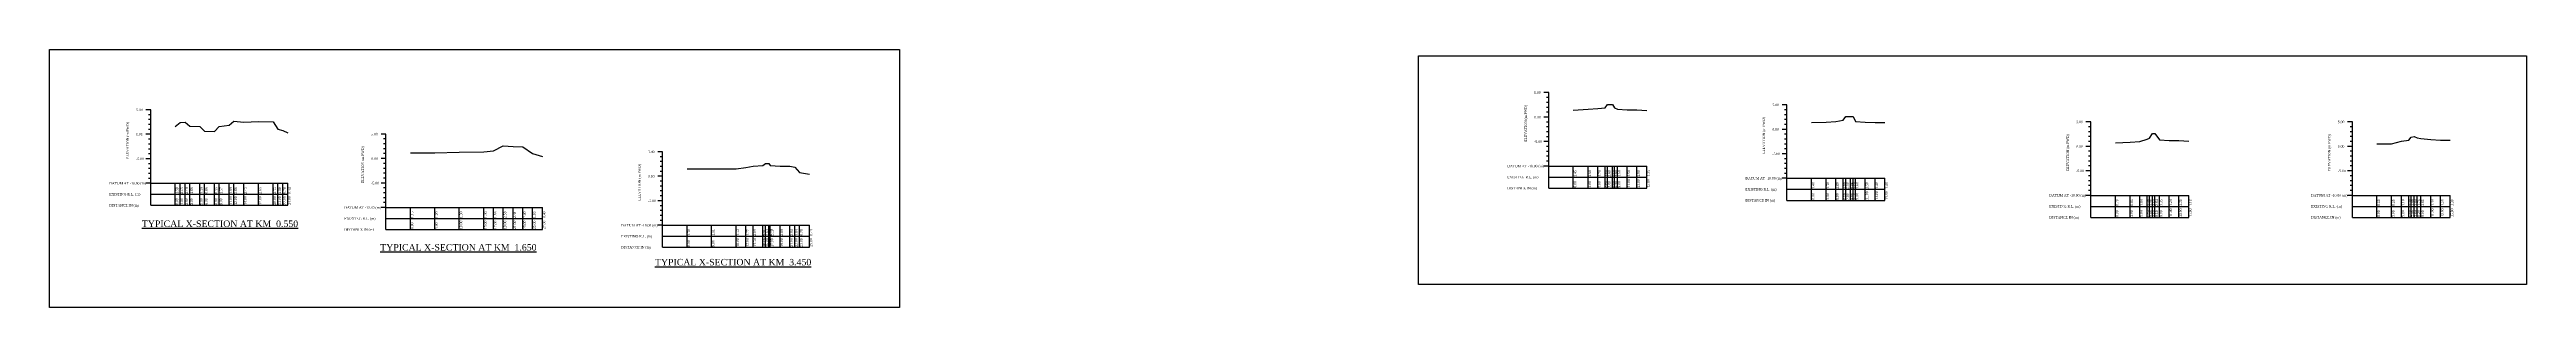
# Model space of a CAD drawing. Header units: metres. Extents: x -148477 to 168932, y -55673 to -2736.
# Drawn here: x -15039 to -14532, y -15298 to -15246 of the extents above; entities that cross this region are included whole.
import ezdxf

# ---------------------------------------------------------------- set-up
doc = ezdxf.new("R2010")
doc.units = ezdxf.units.M
doc.styles.add('liza', font='times.ttf', dxfattribs={"height": 2})
doc.styles.get("Standard").update_dxf_attribs({"font": 'times.ttf'})

msp = doc.modelspace()

# ---------------------------------------------------------------- linework, layer by layer
at = {"color": 6, "linetype": 'Continuous', "lineweight": -3, "ltscale": 0.5}
for p, q in [((-14732.304, -15254.5227), (-14733.304, -15254.5227)), ((-14732.304, -15255.5227), (-14732.804, -15255.5227)), ((-14732.304, -15256.5227), (-14732.804, -15256.5227)), ((-14732.304, -15274.0227), (-14732.304, -15254.5227)), ((-14683.6237, -15257.0208), (-14684.6237, -15257.0208)), ((-14683.6237, -15276.5208), (-14683.6237, -15257.0208)), ((-15018.1249, -15258.0334), (-15019.1249, -15258.0334)), ((-15018.1249, -15259.0334), (-15018.6249, -15259.0334)), ((-15018.1249, -15260.0334), (-15018.6249, -15260.0334)), ((-15018.1249, -15261.0334), (-15018.6249, -15261.0334)), ((-15018.1249, -15262.0334), (-15018.6249, -15262.0334)), ((-15018.1249, -15277.5334), (-15018.1249, -15258.0334)), ((-14732.304, -15259.5227), (-14733.304, -15259.5227)), ((-14732.304, -15257.5227), (-14732.804, -15257.5227)), ((-14732.304, -15258.5227), (-14732.804, -15258.5227)), ((-14732.304, -15260.5227), (-14732.804, -15260.5227)), ((-14732.304, -15261.5227), (-14732.804, -15261.5227)), ((-14732.304, -15262.5227), (-14732.804, -15262.5227)), ((-14683.6237, -15262.0208), (-14684.6237, -15262.0208)), ((-14683.6237, -15258.0208), (-14684.1237, -15258.0208)), ((-14683.6237, -15259.0208), (-14684.1237, -15259.0208)), ((-14683.6237, -15260.0208), (-14684.1237, -15260.0208)), ((-14683.6237, -15261.0208), (-14684.1237, -15261.0208)), ((-14621.4943, -15260.503), (-14622.4943, -15260.503)), ((-14621.4943, -15261.503), (-14621.9943, -15261.503)), ((-14621.4943, -15262.503), (-14621.9943, -15262.503)), ((-14621.4943, -15280.003), (-14621.4943, -15260.503)), ((-14568.0079, -15260.503), (-14569.0079, -15260.503)), ((-14568.0079, -15261.503), (-14568.5079, -15261.503)), ((-14568.0079, -15262.503), (-14568.5079, -15262.503)), ((-14568.0079, -15280.003), (-14568.0079, -15260.503)), ((-15018.1249, -15263.0334), (-15019.1249, -15263.0334)), ((-15018.1249, -15264.0334), (-15018.6249, -15264.0334)), ((-15018.1249, -15265.0334), (-15018.6249, -15265.0334)), ((-15018.1249, -15266.0334), (-15018.6249, -15266.0334)), ((-15018.1249, -15267.0334), (-15018.6249, -15267.0334)), ((-14970.0609, -15262.9865), (-14971.0609, -15262.9865)), ((-14970.0609, -15263.9865), (-14970.5609, -15263.9865)), ((-14970.0609, -15264.9865), (-14970.5609, -15264.9865)), ((-14970.0609, -15265.9865), (-14970.5609, -15265.9865)), ((-14970.0609, -15266.9865), (-14970.5609, -15266.9865)), ((-14970.0609, -15282.4865), (-14970.0609, -15262.9865)), ((-14913.483, -15266.6114), (-14914.483, -15266.6114)), ((-14913.483, -15286.1114), (-14913.483, -15266.6114)), ((-14732.304, -15264.5227), (-14733.304, -15264.5227)), ((-14732.304, -15263.5227), (-14732.804, -15263.5227)), ((-14732.304, -15265.5227), (-14732.804, -15265.5227)), ((-14732.304, -15266.5227), (-14732.804, -15266.5227)), ((-14732.304, -15267.5227), (-14732.804, -15267.5227)), ((-14683.6237, -15267.0208), (-14684.6237, -15267.0208)), ((-14683.6237, -15263.0208), (-14684.1237, -15263.0208)), ((-14683.6237, -15264.0208), (-14684.1237, -15264.0208)), ((-14683.6237, -15265.0208), (-14684.1237, -15265.0208)), ((-14683.6237, -15266.0208), (-14684.1237, -15266.0208)), ((-14621.4943, -15265.503), (-14622.4943, -15265.503)), ((-14621.4943, -15263.503), (-14621.9943, -15263.503)), ((-14621.4943, -15264.503), (-14621.9943, -15264.503)), ((-14621.4943, -15266.503), (-14621.9943, -15266.503)), ((-14621.4943, -15267.503), (-14621.9943, -15267.503)), ((-14568.0079, -15265.503), (-14569.0079, -15265.503)), ((-14568.0079, -15263.503), (-14568.5079, -15263.503)), ((-14568.0079, -15264.503), (-14568.5079, -15264.503)), ((-14568.0079, -15266.503), (-14568.5079, -15266.503)), ((-14568.0079, -15267.503), (-14568.5079, -15267.503)), ((-15018.1249, -15268.0334), (-15019.1249, -15268.0334)), ((-15018.1249, -15269.0334), (-15018.6249, -15269.0334)), ((-15018.1249, -15270.0334), (-15018.6249, -15270.0334)), ((-15018.1249, -15271.0334), (-15018.6249, -15271.0334)), ((-15018.1249, -15272.0334), (-15018.6249, -15272.0334)), ((-14970.0609, -15267.9865), (-14971.0609, -15267.9865)), ((-14970.0609, -15268.9865), (-14970.5609, -15268.9865)), ((-14970.0609, -15269.9865), (-14970.5609, -15269.9865)), ((-14970.0609, -15270.9865), (-14970.5609, -15270.9865)), ((-14970.0609, -15271.9865), (-14970.5609, -15271.9865)), ((-14913.483, -15271.6114), (-14914.483, -15271.6114)), ((-14913.483, -15267.6114), (-14913.983, -15267.6114)), ((-14913.483, -15268.6114), (-14913.983, -15268.6114)), ((-14913.483, -15269.6114), (-14913.983, -15269.6114)), ((-14913.483, -15270.6114), (-14913.983, -15270.6114)), ((-14913.483, -15272.6114), (-14913.983, -15272.6114)), ((-14732.304, -15269.5227), (-14733.304, -15269.5227)), ((-14732.304, -15268.5227), (-14732.804, -15268.5227)), ((-14732.304, -15269.5227), (-14712.304, -15269.5227)), ((-14732.304, -15271.7727), (-14712.304, -15271.7727)), ((-14727.304, -15274.0227), (-14727.304, -15269.5227)), ((-14724.304, -15274.0227), (-14724.304, -15269.5227)), ((-14722.304, -15274.0227), (-14722.304, -15269.5227)), ((-14720.804, -15274.0227), (-14720.804, -15269.5227)), ((-14720.304, -15274.0227), (-14720.304, -15269.5227)), ((-14719.304, -15274.0227), (-14719.304, -15269.5227)), ((-14718.904, -15274.0227), (-14718.904, -15269.5227)), ((-14718.304, -15274.0227), (-14718.304, -15269.5227)), ((-14716.304, -15274.0227), (-14716.304, -15269.5227)), ((-14714.304, -15274.0227), (-14714.304, -15269.5227)), ((-14712.304, -15274.0227), (-14712.304, -15269.5227)), ((-14683.6237, -15272.0208), (-14684.6237, -15272.0208)), ((-14683.6237, -15268.0208), (-14684.1237, -15268.0208)), ((-14683.6237, -15269.0208), (-14684.1237, -15269.0208)), ((-14683.6237, -15270.0208), (-14684.1237, -15270.0208)), ((-14683.6237, -15271.0208), (-14684.1237, -15271.0208)), ((-14683.6237, -15272.0208), (-14663.6237, -15272.0208)), ((-14678.6237, -15276.5208), (-14678.6237, -15272.0208)), ((-14675.6237, -15276.5208), (-14675.6237, -15272.0208)), ((-14673.6237, -15276.5208), (-14673.6237, -15272.0208)), ((-14672.1237, -15276.5208), (-14672.1237, -15272.0208)), ((-14671.6237, -15276.5208), (-14671.6237, -15272.0208)), ((-14670.6237, -15276.5208), (-14670.6237, -15272.0208)), ((-14670.1237, -15276.5208), (-14670.1237, -15272.0208)), ((-14669.6237, -15276.5208), (-14669.6237, -15272.0208)), ((-14667.6237, -15276.5208), (-14667.6237, -15272.0208)), ((-14665.6237, -15276.5208), (-14665.6237, -15272.0208)), ((-14663.6237, -15276.5208), (-14663.6237, -15272.0208)), ((-14621.4943, -15270.503), (-14622.4943, -15270.503)), ((-14621.4943, -15268.503), (-14621.9943, -15268.503)), ((-14621.4943, -15269.503), (-14621.9943, -15269.503)), ((-14621.4943, -15271.503), (-14621.9943, -15271.503)), ((-14621.4943, -15272.503), (-14621.9943, -15272.503)), ((-14568.0079, -15270.503), (-14569.0079, -15270.503)), ((-14568.0079, -15268.503), (-14568.5079, -15268.503)), ((-14568.0079, -15269.503), (-14568.5079, -15269.503)), ((-14568.0079, -15271.503), (-14568.5079, -15271.503)), ((-14568.0079, -15272.503), (-14568.5079, -15272.503)), ((-15018.1249, -15273.0334), (-15019.1249, -15273.0334)), ((-15018.1249, -15273.0334), (-14990.1249, -15273.0334)), ((-15018.1249, -15275.2834), (-14990.1249, -15275.2834)), ((-15018.1249, -15277.5334), (-14990.1249, -15277.5334)), ((-15013.1249, -15277.5334), (-15013.1249, -15273.0334)), ((-15012.1249, -15277.5334), (-15012.1249, -15273.0334)), ((-15011.1249, -15277.5334), (-15011.1249, -15273.0334)), ((-15010.1249, -15277.5334), (-15010.1249, -15273.0334)), ((-15008.1249, -15277.5334), (-15008.1249, -15273.0334)), ((-15007.1249, -15277.5334), (-15007.1249, -15273.0334)), ((-15005.1249, -15277.5334), (-15005.1249, -15273.0334)), ((-15004.1249, -15277.5334), (-15004.1249, -15273.0334)), ((-15002.1249, -15277.5334), (-15002.1249, -15273.0334)), ((-15001.1249, -15277.5334), (-15001.1249, -15273.0334)), ((-14999.1249, -15277.5334), (-14999.1249, -15273.0334)), ((-14996.1249, -15277.5334), (-14996.1249, -15273.0334)), ((-14993.1249, -15277.5334), (-14993.1249, -15273.0334)), ((-14992.1249, -15277.5334), (-14992.1249, -15273.0334)), ((-14991.1249, -15277.5334), (-14991.1249, -15273.0334)), ((-14990.1249, -15277.5334), (-14990.1249, -15273.0334)), ((-14970.0609, -15272.9865), (-14971.0609, -15272.9865)), ((-14970.0609, -15273.9865), (-14970.5609, -15273.9865)), ((-14970.0609, -15274.9865), (-14970.5609, -15274.9865)), ((-14970.0609, -15275.9865), (-14970.5609, -15275.9865)), ((-14970.0609, -15276.9865), (-14970.5609, -15276.9865)), ((-14913.483, -15276.6114), (-14914.483, -15276.6114)), ((-14913.483, -15273.6114), (-14913.983, -15273.6114)), ((-14913.483, -15274.6114), (-14913.983, -15274.6114)), ((-14913.483, -15275.6114), (-14913.983, -15275.6114)), ((-14913.483, -15277.6114), (-14913.983, -15277.6114)), ((-14732.304, -15274.0227), (-14712.304, -15274.0227)), ((-14683.6237, -15274.2708), (-14663.6237, -15274.2708)), ((-14683.6237, -15276.5208), (-14663.6237, -15276.5208)), ((-14621.4943, -15275.503), (-14622.4943, -15275.503)), ((-14621.4943, -15273.503), (-14621.9943, -15273.503)), ((-14621.4943, -15274.503), (-14621.9943, -15274.503)), ((-14621.4943, -15275.503), (-14601.4943, -15275.503)), ((-14616.4943, -15280.003), (-14616.4943, -15275.503)), ((-14613.4943, -15280.003), (-14613.4943, -15275.503)), ((-14611.4943, -15280.003), (-14611.4943, -15275.503)), ((-14609.9943, -15280.003), (-14609.9943, -15275.503)), ((-14609.4943, -15280.003), (-14609.4943, -15275.503)), ((-14608.8943, -15280.003), (-14608.8943, -15275.503)), ((-14608.3943, -15280.003), (-14608.3943, -15275.503)), ((-14607.4943, -15280.003), (-14607.4943, -15275.503)), ((-14605.4943, -15280.003), (-14605.4943, -15275.503)), ((-14603.4943, -15280.003), (-14603.4943, -15275.503)), ((-14601.4943, -15280.003), (-14601.4943, -15275.503)), ((-14568.0079, -15275.503), (-14569.0079, -15275.503)), ((-14568.0079, -15273.503), (-14568.5079, -15273.503)), ((-14568.0079, -15274.503), (-14568.5079, -15274.503)), ((-14568.0079, -15275.503), (-14548.0079, -15275.503)), ((-14563.0079, -15280.003), (-14563.0079, -15275.503)), ((-14560.0079, -15280.003), (-14560.0079, -15275.503)), ((-14558.0079, -15280.003), (-14558.0079, -15275.503)), ((-14556.5079, -15280.003), (-14556.5079, -15275.503)), ((-14556.0079, -15280.003), (-14556.0079, -15275.503)), ((-14555.4079, -15280.003), (-14555.4079, -15275.503)), ((-14554.8079, -15280.003), (-14554.8079, -15275.503)), ((-14554.0079, -15280.003), (-14554.0079, -15275.503)), ((-14552.0079, -15280.003), (-14552.0079, -15275.503)), ((-14550.0079, -15280.003), (-14550.0079, -15275.503)), ((-14548.0079, -15280.003), (-14548.0079, -15275.503)), ((-14970.0609, -15277.9865), (-14971.0609, -15277.9865)), ((-14970.0609, -15277.9865), (-14938.0609, -15277.9865)), ((-14970.0609, -15280.2365), (-14938.0609, -15280.2365)), ((-14970.0609, -15282.4865), (-14938.0609, -15282.4865)), ((-14965.0609, -15282.4865), (-14965.0609, -15277.9865)), ((-14960.0609, -15282.4865), (-14960.0609, -15277.9865)), ((-14955.0609, -15282.4865), (-14955.0609, -15277.9865)), ((-14950.0609, -15282.4865), (-14950.0609, -15277.9865)), ((-14948.0609, -15282.4865), (-14948.0609, -15277.9865)), ((-14946.0609, -15282.4865), (-14946.0609, -15277.9865)), ((-14944.0609, -15282.4865), (-14944.0609, -15277.9865)), ((-14942.0609, -15282.4865), (-14942.0609, -15277.9865)), ((-14940.0609, -15282.4865), (-14940.0609, -15277.9865)), ((-14938.0609, -15282.4865), (-14938.0609, -15277.9865)), ((-14913.483, -15281.6114), (-14914.483, -15281.6114)), ((-14913.483, -15278.6114), (-14913.983, -15278.6114)), ((-14913.483, -15279.6114), (-14913.983, -15279.6114)), ((-14913.483, -15280.6114), (-14913.983, -15280.6114)), ((-14913.483, -15281.6114), (-14883.483, -15281.6114)), ((-14908.483, -15286.1114), (-14908.483, -15281.6114)), ((-14903.483, -15286.1114), (-14903.483, -15281.6114)), ((-14898.483, -15286.1114), (-14898.483, -15281.6114)), ((-14896.483, -15286.1114), (-14896.483, -15281.6114)), ((-14894.983, -15286.1114), (-14894.983, -15281.6114)), ((-14892.983, -15286.1114), (-14892.983, -15281.6114)), ((-14892.483, -15286.1114), (-14892.483, -15281.6114)), ((-14891.783, -15286.1114), (-14891.783, -15281.6114)), ((-14891.483, -15286.1114), (-14891.483, -15281.6114)), ((-14889.483, -15286.1114), (-14889.483, -15281.6114)), ((-14887.483, -15286.1114), (-14887.483, -15281.6114)), ((-14886.483, -15286.1114), (-14886.483, -15281.6114)), ((-14885.483, -15286.1114), (-14885.483, -15281.6114)), ((-14883.483, -15286.1114), (-14883.483, -15281.6114)), ((-14621.4943, -15277.753), (-14601.4943, -15277.753)), ((-14621.4943, -15280.003), (-14601.4943, -15280.003)), ((-14568.0079, -15277.753), (-14548.0079, -15277.753)), ((-14568.0079, -15280.003), (-14548.0079, -15280.003)), ((-14913.483, -15283.8614), (-14883.483, -15283.8614)), ((-14913.483, -15286.1114), (-14883.483, -15286.1114))]:
    msp.add_line(p, q, dxfattribs=at)
for points in [[(-15038.8313, -15245.7239), (-14865.0968, -15245.7239), (-14865.0968, -15298.395), (-15038.8313, -15298.395)], [(-14758.9908, -15246.9799), (-14532.4436, -15246.9799), (-14532.4436, -15293.6796), (-14758.9908, -15293.6796)]]:
    msp.add_lwpolyline(points, close=True, dxfattribs=at)
for points in [[(-14727.304, -15258.0727), (-14724.304, -15257.9227), (-14722.304, -15257.7427), (-14720.804, -15257.6227), (-14720.304, -15256.9227), (-14719.304, -15256.9227), (-14718.904, -15257.6227), (-14718.304, -15257.9227), (-14716.304, -15258.0227), (-14714.304, -15258.0227), (-14712.304, -15258.1727)], [(-15013.1249, -15261.4484), (-15012.1249, -15260.5884), (-15011.1249, -15260.5484), (-15010.1249, -15261.3784), (-15008.1249, -15261.4384), (-15007.1249, -15262.3784), (-15005.1249, -15262.4784), (-15004.1249, -15261.4684), (-15002.1249, -15261.1384), (-15001.1249, -15260.3784), (-14999.1249, -15260.5784), (-14996.1249, -15260.3834), (-14993.1249, -15260.4784), (-14992.1249, -15261.9484), (-14991.1249, -15262.2484), (-14990.1249, -15262.6984)], [(-14678.6237, -15260.6208), (-14675.6237, -15260.5208), (-14673.6237, -15260.4208), (-14672.1237, -15260.1208), (-14671.6237, -15259.4208), (-14670.6237, -15259.3708), (-14670.1237, -15259.4208), (-14669.6237, -15260.4208), (-14667.6237, -15260.5208), (-14665.6237, -15260.6208), (-14663.6237, -15260.6208)], [(-14965.0609, -15266.8345), (-14960.0609, -15266.7845), (-14955.0609, -15266.6845), (-14950.0609, -15266.6245), (-14948.0609, -15266.4345), (-14946.0609, -15265.4045), (-14944.0609, -15265.5445), (-14942.0609, -15265.5845), (-14940.0609, -15266.9345), (-14938.0609, -15267.5845)], [(-14616.4943, -15264.803), (-14613.4943, -15264.653), (-14611.4943, -15264.503), (-14609.9943, -15264.013), (-14609.4943, -15263.803), (-14608.8943, -15262.883), (-14608.3943, -15262.863), (-14607.4943, -15264.153), (-14605.4943, -15264.303), (-14603.4943, -15264.303), (-14601.4943, -15264.403)], [(-14563.0079, -15265.003), (-14560.0079, -15264.953), (-14558.0079, -15264.403), (-14556.5079, -15264.203), (-14556.0079, -15263.603), (-14555.4079, -15263.503), (-14554.8079, -15263.743), (-14554.0079, -15263.903), (-14552.0079, -15264.103), (-14550.0079, -15264.203), (-14548.0079, -15264.203)], [(-14908.483, -15270.1114), (-14903.483, -15270.1014), (-14898.483, -15270.0814), (-14896.483, -15269.8414), (-14894.983, -15269.5214), (-14892.983, -15269.4014), (-14892.483, -15268.9814), (-14891.783, -15268.9814), (-14891.483, -15269.4214), (-14889.483, -15269.5214), (-14887.483, -15269.5714), (-14886.483, -15269.7714), (-14885.483, -15270.8314), (-14883.483, -15271.1714)]]:
    msp.add_lwpolyline(points, dxfattribs=at)

# ---------------------------------------------------------------- texts
at = {"color": 6, "linetype": 'Continuous', "lineweight": -3, "ltscale": 0.5, "char_height": 0.5, "attachment_point": 1, "rotation": 90, "style": 'liza'}
for s, insert, width in [('ELEVATION (m PWD)', (-14737.304, -15264.5227), 10), ('ELEVATION (m PWD)', (-15023.1249, -15268.0334), 10), ('ELEVATION (m PWD)', (-14688.6237, -15267.0208), 10), ('ELEVATION (m PWD)', (-14975.0609, -15272.9865), 10), ('ELEVATION (m PWD)', (-14626.4943, -15270.503), 10), ('ELEVATION (m PWD)', (-14573.0079, -15270.503), 10), ('ELEVATION (m PWD)', (-14918.483, -15276.6114), 10), ('0.00', (-14727.204, -15273.9227), 2.15), ('1.45', (-14727.204, -15271.6727), 2.15), ('1.60', (-14724.204, -15271.6727), 2.15), ('3.00', (-14724.204, -15273.9227), 2.15), ('1.78', (-14722.204, -15271.6727), 2.15), ('5.00', (-14722.204, -15273.9227), 2.15), ('1.90', (-14720.704, -15271.6727), 2.15), ('6.50', (-14720.704, -15273.9227), 2.15), ('2.60', (-14720.204, -15271.6727), 2.15), ('7.00', (-14720.204, -15273.9227), 2.15), ('2.60', (-14719.204, -15271.6727), 2.15), ('8.00', (-14719.204, -15273.9227), 2.15), ('1.90', (-14718.804, -15271.6727), 2.15), ('8.40', (-14718.804, -15273.9227), 2.15), ('1.60', (-14718.204, -15271.6727), 2.15), ('9.00', (-14718.204, -15273.9227), 2.15), ('1.50', (-14716.204, -15271.6727), 2.15), ('11.00', (-14716.204, -15273.9227), 2.15), ('1.50', (-14714.204, -15271.6727), 2.15), ('13.00', (-14714.204, -15273.9227), 2.15), ('15.00', (-14712.204, -15273.9227), 2.15), ('1.35', (-14712.204, -15271.6727), 2.15), ('0.00', (-15013.0249, -15277.4334), 2.15), ('1.59', (-15013.0249, -15275.1834), 2.15), ('1.00', (-15012.0249, -15277.4334), 2.15), ('2.45', (-15012.0249, -15275.1834), 2.15), ('2.00', (-15011.0249, -15277.4334), 2.15), ('2.49', (-15011.0249, -15275.1834), 2.15), ('3.00', (-15010.0249, -15277.4334), 2.15), ('1.66', (-15010.0249, -15275.1834), 2.15), ('5.00', (-15008.0249, -15277.4334), 2.15), ('1.59', (-15008.0249, -15275.1834), 2.15), ('0.66', (-15007.0249, -15275.1834), 2.15), ('6.00', (-15007.0249, -15277.4334), 2.15), ('0.55', (-15005.0249, -15275.1834), 2.15), ('8.00', (-15005.0249, -15277.4334), 2.15), ('9.00', (-15004.0249, -15277.4334), 2.15), ('1.57', (-15004.0249, -15275.1834), 2.15), ('1.89', (-15002.0249, -15275.1834), 2.15), ('11.00', (-15002.0249, -15277.4334), 2.15), ('12.00', (-15001.0249, -15277.4334), 2.15), ('2.66', (-15001.0249, -15275.1834), 2.15), ('14.00', (-14999.0249, -15277.4334), 2.15), ('2.45', (-14999.0249, -15275.1834), 2.15), ('17.00', (-14996.0249, -15277.4334), 2.15), ('2.65', (-14996.0249, -15275.1834), 2.15), ('20.00', (-14993.0249, -15277.4334), 2.15), ('2.55', (-14993.0249, -15275.1834), 2.15), ('1.09', (-14992.0249, -15275.1834), 2.15), ('21.00', (-14992.0249, -15277.4334), 2.15), ('0.78', (-14991.0249, -15275.1834), 2.15), ('22.00', (-14991.0249, -15277.4334), 2.15), ('0.34', (-14990.0249, -15275.1834), 2.15), ('23.00', (-14990.0249, -15277.4334), 2.15), ('1.40', (-14678.5237, -15274.1708), 2.15), ('0.00', (-14678.5237, -15276.4208), 2.15), ('1.50', (-14675.5237, -15274.1708), 2.15), ('3.00', (-14675.5237, -15276.4208), 2.15), ('1.60', (-14673.5237, -15274.1708), 2.15), ('5.00', (-14673.5237, -15276.4208), 2.15), ('1.90', (-14672.0237, -15274.1708), 2.15), ('6.50', (-14672.0237, -15276.4208), 2.15), ('2.60', (-14671.5237, -15274.1708), 2.15), ('7.00', (-14671.5237, -15276.4208), 2.15), ('8.00', (-14670.5237, -15276.4208), 2.15), ('2.65', (-14670.5237, -15274.1708), 2.15), ('2.60', (-14670.0237, -15274.1708), 2.15), ('8.50', (-14670.0237, -15276.4208), 2.15), ('1.60', (-14669.5237, -15274.1708), 2.15), ('9.00', (-14669.5237, -15276.4208), 2.15), ('1.50', (-14667.5237, -15274.1708), 2.15), ('11.00', (-14667.5237, -15276.4208), 2.15), ('1.40', (-14665.5237, -15274.1708), 2.15), ('13.00', (-14665.5237, -15276.4208), 2.15), ('1.40', (-14663.5237, -15274.1708), 2.15), ('15.00', (-14663.5237, -15276.4208), 2.15), ('0.70', (-14616.3943, -15277.653), 2.15), ('0.85', (-14613.3943, -15277.653), 2.15), ('1.00', (-14611.3943, -15277.653), 2.15), ('1.49', (-14609.8943, -15277.653), 2.15), ('1.70', (-14609.3943, -15277.653), 2.15), ('2.62', (-14608.7943, -15277.653), 2.15), ('2.64', (-14608.2943, -15277.653), 2.15), ('1.35', (-14607.3943, -15277.653), 2.15), ('1.20', (-14605.3943, -15277.653), 2.15), ('1.20', (-14603.3943, -15277.653), 2.15), ('1.10', (-14601.3943, -15277.653), 2.15), ('0.50', (-14562.9079, -15277.653), 2.15), ('0.55', (-14559.9079, -15277.653), 2.15), ('1.10', (-14557.9079, -15277.653), 2.15), ('1.30', (-14556.4079, -15277.653), 2.15), ('1.90', (-14555.9079, -15277.653), 2.15), ('2.00', (-14555.3079, -15277.653), 2.15), ('1.76', (-14554.7079, -15277.653), 2.15), ('1.60', (-14553.9079, -15277.653), 2.15), ('1.40', (-14551.9079, -15277.653), 2.15), ('1.30', (-14549.9079, -15277.653), 2.15), ('1.30', (-14547.9079, -15277.653), 2.15), ('0.00', (-14964.9609, -15282.3865), 2.15), ('1.15', (-14964.9609, -15280.1365), 2.15), ('1.20', (-14959.9609, -15280.1365), 2.15), ('5.00', (-14959.9609, -15282.3865), 2.15), ('1.30', (-14954.9609, -15280.1365), 2.15), ('10.00', (-14954.9609, -15282.3865), 2.15), ('15.00', (-14949.9609, -15282.3865), 2.15), ('1.36', (-14949.9609, -15280.1365), 2.15), ('17.00', (-14947.9609, -15282.3865), 2.15), ('1.55', (-14947.9609, -15280.1365), 2.15), ('2.58', (-14945.9609, -15280.1365), 2.15), ('19.00', (-14945.9609, -15282.3865), 2.15), ('21.00', (-14943.9609, -15282.3865), 2.15), ('2.44', (-14943.9609, -15280.1365), 2.15), ('2.40', (-14941.9609, -15280.1365), 2.15), ('23.00', (-14941.9609, -15282.3865), 2.15), ('1.05', (-14939.9609, -15280.1365), 2.15), ('25.00', (-14939.9609, -15282.3865), 2.15), ('0.40', (-14937.9609, -15280.1365), 2.15), ('27.00', (-14937.9609, -15282.3865), 2.15), ('1.50', (-14908.383, -15283.7614), 2.15), ('1.51', (-14903.383, -15283.7614), 2.15), ('1.53', (-14898.383, -15283.7614), 2.15), ('1.77', (-14896.383, -15283.7614), 2.15), ('2.09', (-14894.883, -15283.7614), 2.15), ('2.21', (-14892.883, -15283.7614), 2.15), ('2.63', (-14892.383, -15283.7614), 2.15), ('2.63', (-14891.683, -15283.7614), 2.15), ('2.19', (-14891.383, -15283.7614), 2.15), ('2.09', (-14889.383, -15283.7614), 2.15), ('2.04', (-14887.383, -15283.7614), 2.15), ('1.84', (-14886.383, -15283.7614), 2.15), ('0.78', (-14885.383, -15283.7614), 2.15), ('0.44', (-14883.383, -15283.7614), 2.15), ('0.00', (-14616.3943, -15279.903), 2.15), ('3.00', (-14613.3943, -15279.903), 2.15), ('5.00', (-14611.3943, -15279.903), 2.15), ('6.50', (-14609.8943, -15279.903), 2.15), ('7.00', (-14609.3943, -15279.903), 2.15), ('7.60', (-14608.7943, -15279.903), 2.15), ('8.10', (-14608.2943, -15279.903), 2.15), ('9.00', (-14607.3943, -15279.903), 2.15), ('11.00', (-14605.3943, -15279.903), 2.15), ('13.00', (-14603.3943, -15279.903), 2.15), ('15.00', (-14601.3943, -15279.903), 2.15), ('0.00', (-14562.9079, -15279.903), 2.15), ('3.00', (-14559.9079, -15279.903), 2.15), ('5.00', (-14557.9079, -15279.903), 2.15), ('6.50', (-14556.4079, -15279.903), 2.15), ('7.00', (-14555.9079, -15279.903), 2.15), ('7.60', (-14555.3079, -15279.903), 2.15), ('8.20', (-14554.7079, -15279.903), 2.15), ('9.00', (-14553.9079, -15279.903), 2.15), ('11.00', (-14551.9079, -15279.903), 2.15), ('13.00', (-14549.9079, -15279.903), 2.15), ('15.00', (-14547.9079, -15279.903), 2.15), ('0.00', (-14908.383, -15286.0114), 2.15), ('5.00', (-14903.383, -15286.0114), 2.15), ('10.00', (-14898.383, -15286.0114), 2.15), ('12.00', (-14896.383, -15286.0114), 2.15), ('13.50', (-14894.883, -15286.0114), 2.15), ('15.50', (-14892.883, -15286.0114), 2.15), ('16.00', (-14892.383, -15286.0114), 2.15), ('16.70', (-14891.683, -15286.0114), 2.15), ('17.00', (-14891.383, -15286.0114), 2.15), ('19.00', (-14889.383, -15286.0114), 2.15), ('21.00', (-14887.383, -15286.0114), 2.15), ('22.00', (-14886.383, -15286.0114), 2.15), ('23.00', (-14885.383, -15286.0114), 2.15), ('25.00', (-14883.383, -15286.0114), 2.15)]:
    msp.add_mtext(s, dxfattribs=dict(at, insert=insert, width=width))
at = {"color": 6, "linetype": 'Continuous', "lineweight": -3, "ltscale": 0.5, "char_height": 0.5, "attachment_point": 1, "style": 'liza'}
for s, insert, width in [('5.00', (-14735.304, -15254.2727), 2), ('5.00', (-14686.6237, -15256.7708), 2), ('5.00', (-15021.1249, -15257.7834), 2), ('0.00', (-14735.304, -15259.2727), 2), ('0.00', (-14686.6237, -15261.7708), 2), ('5.00', (-14624.4943, -15260.253), 2), ('5.00', (-14571.0079, -15260.253), 2), ('0.00', (-15021.1249, -15262.7834), 2), ('5.00', (-14973.0609, -15262.7365), 2), ('5.00', (-14916.483, -15266.3614), 2), ('-5.00', (-14735.304, -15264.2727), 2), ('-5.00', (-14686.6237, -15266.7708), 2), ('0.00', (-14624.4943, -15265.253), 2), ('0.00', (-14571.0079, -15265.253), 2), ('-5.00', (-15021.1249, -15267.7834), 2), ('0.00', (-14973.0609, -15267.7365), 2), ('0.00', (-14916.483, -15271.3614), 2), ('DATUM AT -10.00 (m)', (-14740.804, -15269.2727), 7.5), ('EXISTING R.L. (m)', (-14740.804, -15271.5227), 7.5), ('DATUM AT -10.00 (m)', (-14692.1237, -15271.7708), 7.5), ('-5.00', (-14624.4943, -15270.253), 2), ('-5.00', (-14571.0079, -15270.253), 2), ('DATUM AT -10.00 (m)', (-15026.6249, -15272.7834), 7.5), ('EXISTING R.L. (m)', (-15026.6249, -15275.0334), 7.5), ('DISTANCE IN (m)', (-15026.6249, -15277.2834), 7.5), ('DATUM AT -10.00 (m)', (-14978.5609, -15277.7365), 7.5), ('-5.00', (-14973.0609, -15272.7365), 2), ('-5.00', (-14916.483, -15276.3614), 2), ('DISTANCE IN (m)', (-14740.804, -15273.7727), 7.5), ('EXISTING R.L. (m)', (-14692.1237, -15274.0208), 7.5), ('DISTANCE IN (m)', (-14692.1237, -15276.2708), 7.5), ('DATUM AT -10.00 (m)', (-14629.9943, -15275.253), 7.5), ('EXISTING R.L. (m)', (-14629.9943, -15277.503), 7.5), ('DATUM AT -10.00 (m)', (-14576.5079, -15275.253), 7.5), ('EXISTING R.L. (m)', (-14576.5079, -15277.503), 7.5), ('EXISTING R.L. (m)', (-14978.5609, -15279.9865), 7.5), ('DISTANCE IN (m)', (-14978.5609, -15282.2365), 7.5), ('DATUM AT -10.00 (m)', (-14921.983, -15281.3614), 7.5), ('DISTANCE IN (m)', (-14629.9943, -15279.753), 7.5), ('DISTANCE IN (m)', (-14576.5079, -15279.753), 7.5), ('EXISTING R.L. (m)', (-14921.983, -15283.6114), 7.5), ('DISTANCE IN (m)', (-14921.983, -15285.8614), 7.5)]:
    msp.add_mtext(s, dxfattribs=dict(at, insert=insert, width=width))
at = {"color": 0, "linetype": 'ByBlock', "lineweight": 30, "char_height": 1.326841, "width": 81.781813, "attachment_point": 1}
for s, insert in [('{\\LTYPICAL X-SECTION AT KM  0.550}', (-15019.9613, -15280.6309)), ('{\\LTYPICAL X-SECTION AT KM  1.650}', (-14971.2186, -15285.4589)), ('{\\LTYPICAL X-SECTION AT KM  3.450}', (-14915.0514, -15288.4795))]:
    msp.add_mtext(s, dxfattribs=dict(at, insert=insert))

doc.saveas('drawing.dxf')
